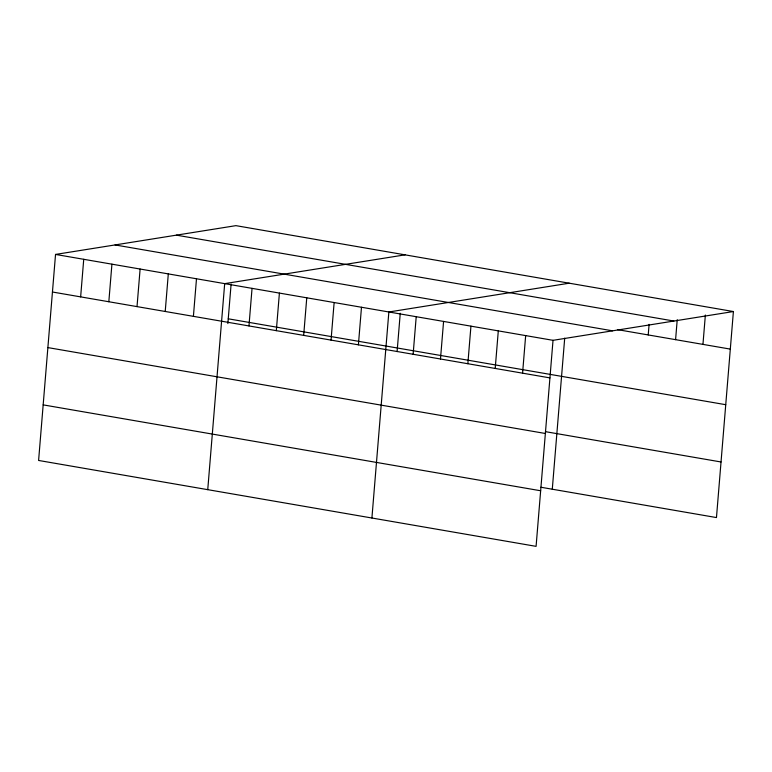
<?xml version="1.0" encoding="UTF-8"?>
<svg xmlns="http://www.w3.org/2000/svg" width="772" height="772" viewBox="0 0 772 772"><rect width="100%" height="100%" fill="white"/><g stroke="black" fill="none" stroke-linecap="round" stroke-linejoin="round"><path stroke-width="1.16" d="M733.4 311.541L235.914 225.646L55.536 254.432L38.6 460.459L536.086 546.354L553.022 340.327L733.4 311.541L716.464 517.568L540.892 487.248M80.645 296.873L83.733 259.305M108.833 301.736L111.921 264.169M137.02 306.609L140.108 269.042M165.218 311.473L168.306 273.906M193.405 316.346L196.493 278.769M207.745 489.66L224.681 283.642L405.059 254.847M227.865 323.584L231.108 284.067M248.96 325.929L252.048 288.361M276.318 330.657L279.406 293.09M303.676 335.376L306.764 297.809M331.043 340.105L334.131 302.537M358.401 344.833L361.489 307.256M371.911 518.012L388.856 311.985L569.234 283.199M397.107 351.588L400.253 313.268M413.126 354.28L416.214 316.703M440.484 358.999L443.582 321.432M467.851 363.728L470.939 326.151M495.209 368.447L498.297 330.879M522.576 373.175L525.664 335.598M552.289 489.216L564.708 338.136M648.229 334.932L649.098 324.365M675.587 339.661L677.227 319.704M702.954 344.38L705.367 315.034M176.392 235.151L673.879 321.036M617.446 329.625L730.312 349.108M115.067 244.936L612.543 330.821M55.536 254.432L553.022 340.327M228.251 318.807L725.738 404.702M52.448 292.009L549.934 377.894M545.457 431.664L721.029 461.974M47.883 347.593L545.36 433.488M43.174 404.875L540.651 490.76"/></g></svg>
